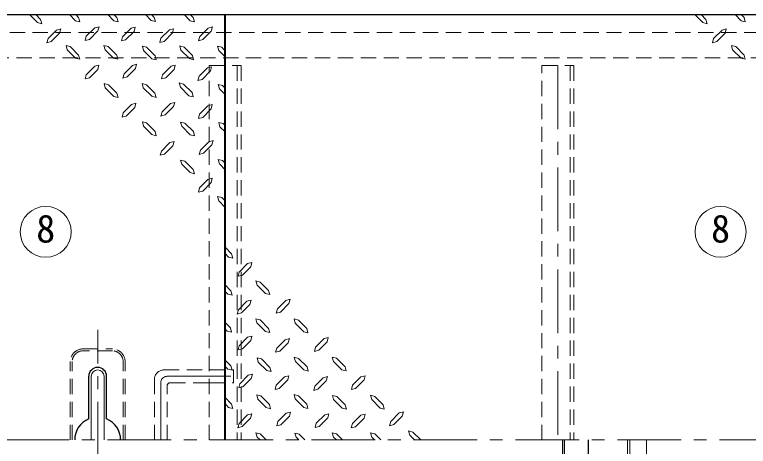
# Model space of a CAD drawing. Units: millimetres at full size, sheet at 1:10; details may follow other scales. Extents: x -2125 to 1925, y -1405 to 1405.
# Drawn here: x -774 to -198, y 790 to 1129 of the extents above; entities that cross this region are included whole.
import ezdxf
from ezdxf.enums import TextEntityAlignment as Align

# ---------------------------------------------------------------- set-up
doc = ezdxf.new("R2010")
doc.units = ezdxf.units.MM
doc.header["$LTSCALE"] = 10
doc.linetypes.add('CHAIN1', pattern=[8, 5, -1, 1, -1])
doc.linetypes.add('DASHED1', pattern=[1.8, 1.2, -0.6])
doc.layers.add('0-A', color=4, linetype='Continuous', lineweight=9)
doc.styles.add('ＭＳ ゴシック', font='')
doc.styles.get('ＭＳ ゴシック').set_extended_font_data('MS Gothic')

msp = doc.modelspace()

# ---------------------------------------------------------------- linework, layer by layer
at = {"layer": '0-A', "color": 5, "lineweight": 25}
for p, q in [((-906.78, 1129.02), (435.2, 1129.02)), ((-715.8, 811.6), (-715.8, 845.02)), ((-701.8, 811.6), (-701.8, 845.02)), ((-344.05, 499.03), (-344.05, 795.02)), ((-324.05, 795.02), (-324.05, 521.68))]:
    msp.add_line(p, q, dxfattribs=at)
at = {"layer": '0-A'}
for p, q in [((-762.4, 1129.02), (-756.06, 1122.82)), ((-757.42, 1129.02), (-753.64, 1125.24)), ((-730.86, 1129.02), (-726.13, 1124.29)), ((-700.93, 1129.02), (-696.21, 1124.29)), ((-696, 1129.02), (-693.69, 1126.71)), ((-671.36, 1129.02), (-666.91, 1124.4)), ((-666.6, 1129.02), (-664.39, 1126.81)), ((-640.98, 1129.02), (-636.25, 1124.29)), ((-636.15, 1129.02), (-633.84, 1126.71)), ((-240.4, 1129.02), (-234.06, 1122.82)), ((-235.42, 1129.02), (-231.64, 1125.24)), ((-208.86, 1129.02), (-204.13, 1124.29)), ((-692.85, 1123.35), (-696.21, 1124.29)), ((-693.69, 1126.71), (-692.85, 1123.35)), ((-663.55, 1123.56), (-666.91, 1124.4)), ((-664.39, 1126.81), (-663.55, 1123.56)), ((-632.89, 1123.35), (-636.25, 1124.29)), ((-633.84, 1126.71), (-632.89, 1123.35)), ((-747.76, 1110.22), (-741.04, 1116.94)), ((-741.04, 1116.94), (-737.79, 1117.78)), ((-737.79, 1117.78), (-738.63, 1114.42)), ((-689.28, 1111.69), (-682.66, 1118.41)), ((-659.25, 1110.43), (-652.53, 1117.15)), ((-652.53, 1117.15), (-649.27, 1117.99)), ((-649.27, 1117.99), (-650.11, 1114.63)), ((-628.69, 1111.8), (-622.08, 1118.52)), ((-622.08, 1118.52), (-618.72, 1119.36)), ((-618.72, 1119.36), (-619.66, 1116)), ((-225.76, 1110.22), (-219.04, 1116.94)), ((-219.04, 1116.94), (-215.79, 1117.78)), ((-215.79, 1117.78), (-216.63, 1114.42)), ((-745.24, 1107.81), (-738.63, 1114.42)), ((-717.73, 1112.01), (-718.57, 1108.75)), ((-715.21, 1109.59), (-708.7, 1116.21)), ((-689.28, 1111.69), (-690.22, 1108.44)), ((-686.86, 1109.28), (-680.25, 1115.89)), ((-656.73, 1108.02), (-650.11, 1114.63)), ((-628.69, 1111.8), (-629.64, 1108.54)), ((-626.28, 1109.38), (-619.66, 1116)), ((-223.24, 1107.81), (-216.63, 1114.42)), ((-747.76, 1110.22), (-748.6, 1106.97)), ((-745.24, 1107.81), (-748.6, 1106.97)), ((-715.21, 1109.59), (-718.57, 1108.75)), ((-686.86, 1109.28), (-690.22, 1108.44)), ((-659.25, 1110.43), (-660.09, 1107.18)), ((-656.73, 1108.02), (-660.09, 1107.18)), ((-626.28, 1109.38), (-629.64, 1108.54)), ((-225.76, 1110.22), (-226.6, 1106.97)), ((-223.24, 1107.81), (-226.6, 1106.97)), ((-730.33, 1103.92), (-733.59, 1104.76)), ((-732.75, 1101.4), (-733.59, 1104.76)), ((-732.75, 1101.4), (-726.13, 1094.79)), ((-730.33, 1103.92), (-723.72, 1097.2)), ((-703.03, 1101.51), (-703.87, 1104.87)), ((-700.62, 1103.92), (-703.87, 1104.87)), ((-703.03, 1101.51), (-696.42, 1094.89)), ((-700.62, 1103.92), (-693.9, 1097.31)), ((-670.38, 1103.4), (-673.74, 1104.24)), ((-672.79, 1100.88), (-673.74, 1104.24)), ((-672.79, 1100.88), (-666.28, 1094.37)), ((-670.38, 1103.4), (-663.76, 1096.78)), ((-643.5, 1101.09), (-644.44, 1104.45)), ((-641.08, 1103.5), (-644.44, 1104.45)), ((-643.5, 1101.09), (-636.88, 1094.47)), ((-641.08, 1103.5), (-634.47, 1096.89)), ((-611.47, 1103.4), (-614.83, 1104.24)), ((-613.89, 1100.88), (-614.83, 1104.24)), ((-613.89, 1100.88), (-608.8, 1095.79)), ((-611.47, 1103.4), (-608.8, 1100.34)), ((-208.33, 1103.92), (-211.59, 1104.76)), ((-210.75, 1101.4), (-211.59, 1104.76)), ((-210.75, 1101.4), (-204.13, 1094.79)), ((-208.33, 1103.92), (-201.72, 1097.2)), ((-693.06, 1094.05), (-696.42, 1094.89)), ((-693.9, 1097.31), (-693.06, 1094.05)), ((-662.92, 1093.42), (-666.28, 1094.37)), ((-663.76, 1096.78), (-662.92, 1093.42)), ((-633.52, 1093.63), (-636.88, 1094.47)), ((-634.47, 1096.89), (-633.52, 1093.63)), ((-717.73, 1081.77), (-711.12, 1088.49)), ((-711.12, 1088.49), (-707.86, 1089.33)), ((-707.86, 1089.33), (-708.7, 1085.97)), ((-688.12, 1082.5), (-681.51, 1089.12)), ((-681.51, 1089.12), (-678.25, 1090.06)), ((-678.25, 1090.06), (-679.09, 1086.7)), ((-657.88, 1081.77), (-651.27, 1088.49)), ((-651.27, 1088.49), (-647.91, 1089.33)), ((-647.91, 1089.33), (-648.85, 1085.97)), ((-622.71, 1087.23), (-619.45, 1088.17)), ((-619.45, 1088.17), (-620.29, 1084.81)), ((-715.32, 1079.35), (-708.7, 1085.97)), ((-688.12, 1082.5), (-689.07, 1079.14)), ((-685.71, 1080.09), (-679.09, 1086.7)), ((-655.36, 1079.35), (-648.85, 1085.97)), ((-629.32, 1080.61), (-622.71, 1087.23)), ((-626.91, 1078.2), (-620.29, 1084.81)), ((-717.73, 1081.77), (-718.68, 1078.51)), ((-715.32, 1079.35), (-718.68, 1078.51)), ((-685.71, 1080.09), (-689.07, 1079.14)), ((-657.88, 1081.77), (-658.72, 1078.51)), ((-655.36, 1079.35), (-658.72, 1078.51)), ((-629.32, 1080.61), (-630.27, 1077.25)), ((-626.91, 1078.2), (-630.27, 1077.25)), ((-700.41, 1073.89), (-703.66, 1074.84)), ((-702.82, 1071.48), (-703.66, 1074.84)), ((-702.82, 1071.48), (-696.21, 1064.86)), ((-700.41, 1073.89), (-693.69, 1067.28)), ((-670.59, 1074), (-673.95, 1074.94)), ((-673, 1071.58), (-673.95, 1074.94)), ((-673, 1071.58), (-666.39, 1064.97)), ((-670.59, 1074), (-663.97, 1067.38)), ((-641.5, 1074.42), (-644.76, 1075.36)), ((-643.92, 1072), (-644.76, 1075.36)), ((-643.92, 1072), (-637.3, 1065.39)), ((-641.5, 1074.42), (-634.78, 1067.8)), ((-610.84, 1073.37), (-614.2, 1074.21)), ((-613.26, 1070.85), (-614.2, 1074.21)), ((-613.26, 1070.85), (-608.8, 1066.39)), ((-610.84, 1073.37), (-608.8, 1071.32)), ((-692.85, 1064.02), (-696.21, 1064.86)), ((-693.69, 1067.28), (-692.85, 1064.02)), ((-663.03, 1064.02), (-666.39, 1064.97)), ((-663.97, 1067.38), (-663.03, 1064.02)), ((-633.94, 1064.44), (-637.3, 1065.39)), ((-634.78, 1067.8), (-633.94, 1064.44)), ((-658.3, 1052.68), (-651.69, 1059.3)), ((-686.34, 1049.43), (-679.72, 1056.04)), ((-655.89, 1050.27), (-649.27, 1056.88)), ((-628.9, 1050.79), (-622.29, 1057.51)), ((-626.38, 1048.38), (-619.87, 1054.99)), ((-622.29, 1057.51), (-618.93, 1058.35)), ((-618.93, 1058.35), (-619.87, 1054.99)), ((-688.75, 1051.84), (-689.7, 1048.48)), ((-686.34, 1049.43), (-689.7, 1048.48)), ((-658.3, 1052.68), (-659.25, 1049.32)), ((-655.89, 1050.27), (-659.25, 1049.32)), ((-628.9, 1050.79), (-629.74, 1047.54)), ((-626.38, 1048.38), (-629.74, 1047.54)), ((-672.79, 1041.55), (-673.74, 1044.91)), ((-670.38, 1043.97), (-673.74, 1044.91)), ((-670.38, 1043.97), (-663.76, 1037.35)), ((-640.45, 1043.86), (-643.71, 1044.7)), ((-642.87, 1041.34), (-643.71, 1044.7)), ((-640.45, 1043.86), (-633.73, 1037.14)), ((-612.94, 1041.03), (-613.78, 1044.39)), ((-610.42, 1043.55), (-613.78, 1044.39)), ((-610.42, 1043.55), (-608.8, 1041.92)), ((-672.79, 1041.55), (-666.28, 1034.94)), ((-663.76, 1037.35), (-662.92, 1033.99)), ((-642.87, 1041.34), (-636.25, 1034.73)), ((-633.73, 1037.14), (-632.89, 1033.89)), ((-612.94, 1041.03), (-608.8, 1036.88)), ((-662.92, 1033.99), (-666.28, 1034.94)), ((-632.89, 1033.89), (-636.25, 1034.73)), ((-658.83, 1021.92), (-652.21, 1028.53)), ((-656.41, 1019.5), (-649.8, 1026.12)), ((-628.27, 1022.55), (-621.66, 1029.27)), ((-625.75, 1020.13), (-619.24, 1026.75)), ((-621.66, 1029.27), (-618.3, 1030.11)), ((-618.3, 1030.11), (-619.24, 1026.75)), ((-658.83, 1021.92), (-659.77, 1018.56)), ((-656.41, 1019.5), (-659.77, 1018.56)), ((-628.27, 1022.55), (-629.11, 1019.29)), ((-625.75, 1020.13), (-629.11, 1019.29)), ((-640.45, 1014.04), (-643.81, 1014.88)), ((-642.87, 1011.52), (-643.81, 1014.88)), ((-640.45, 1014.04), (-633.84, 1007.43)), ((-613.36, 1011.94), (-614.31, 1015.3)), ((-610.95, 1014.46), (-614.31, 1015.3)), ((-610.95, 1014.46), (-608.8, 1012.31)), ((-642.87, 1011.52), (-636.25, 1005.01)), ((-633.84, 1007.43), (-632.89, 1004.07)), ((-613.36, 1011.94), (-608.8, 1007.19)), ((-632.89, 1004.07), (-636.25, 1005.01)), ((-628.9, 992.94), (-622.29, 999.55)), ((-626.38, 990.52), (-619.87, 997.14)), ((-622.29, 999.55), (-618.93, 1000.5)), ((-618.93, 1000.5), (-619.87, 997.14)), ((-628.9, 992.94), (-629.74, 989.58)), ((-626.38, 990.52), (-629.74, 989.58)), ((-613.89, 982.86), (-614.83, 986.22)), ((-611.47, 985.38), (-614.83, 986.22)), ((-611.47, 985.38), (-608.8, 982.7)), ((-613.89, 982.86), (-608.8, 977.56)), ((-603.7, 941.18), (-608.8, 946.47)), ((-606.12, 938.66), (-608.8, 941.34)), ((-606.12, 938.66), (-602.76, 937.82)), ((-603.7, 941.18), (-602.76, 937.82)), ((-591.21, 933.51), (-597.72, 926.9)), ((-591.21, 933.51), (-587.85, 934.46)), ((-588.69, 931.1), (-587.85, 934.46)), ((-598.66, 923.54), (-597.72, 926.9)), ((-588.69, 931.1), (-595.3, 924.48)), ((-595.3, 924.48), (-598.66, 923.54)), ((-604.23, 912.09), (-608.8, 916.84)), ((-584.7, 919.97), (-581.34, 919.02)), ((-583.75, 916.61), (-584.7, 919.97)), ((-577.14, 909.99), (-583.75, 916.61)), ((-574.72, 912.51), (-581.34, 919.02)), ((-606.64, 909.57), (-608.8, 911.73)), ((-606.64, 909.57), (-603.28, 908.73)), ((-604.23, 912.09), (-603.28, 908.73)), ((-577.14, 909.99), (-573.78, 909.15)), ((-574.72, 912.51), (-573.78, 909.15)), ((-591.84, 903.9), (-598.35, 897.29)), ((-591.84, 903.9), (-588.48, 904.74)), ((-589.32, 901.49), (-588.48, 904.74)), ((-561.18, 904.53), (-567.79, 897.92)), ((-561.18, 904.53), (-557.82, 905.48)), ((-558.76, 902.12), (-557.82, 905.48)), ((-589.32, 901.49), (-595.93, 894.77)), ((-558.76, 902.12), (-565.38, 895.5)), ((-599.29, 893.93), (-598.35, 897.29)), ((-595.93, 894.77), (-599.29, 893.93)), ((-604.65, 883.01), (-608.8, 887.16)), ((-584.7, 890.15), (-581.34, 889.31)), ((-583.86, 886.89), (-584.7, 890.15)), ((-577.14, 880.17), (-583.86, 886.89)), ((-574.72, 882.69), (-581.34, 889.31)), ((-554.67, 890.04), (-551.31, 889.1)), ((-553.83, 886.68), (-554.67, 890.04)), ((-547.21, 880.07), (-553.83, 886.68)), ((-544.8, 882.48), (-551.31, 889.1)), ((-607.17, 880.49), (-608.8, 882.12)), ((-604.65, 883.01), (-603.81, 879.65)), ((-574.72, 882.69), (-573.88, 879.33)), ((-544.8, 882.48), (-543.85, 879.12)), ((-607.17, 880.49), (-603.81, 879.65)), ((-591.21, 875.66), (-597.72, 869.04)), ((-591.21, 875.66), (-587.85, 876.5)), ((-588.69, 873.24), (-587.85, 876.5)), ((-577.14, 880.17), (-573.88, 879.33)), ((-547.21, 880.07), (-543.85, 879.12)), ((-531.25, 874.61), (-527.89, 875.55)), ((-528.84, 872.19), (-527.89, 875.55)), ((-598.66, 865.68), (-597.72, 869.04)), ((-588.69, 873.24), (-595.3, 866.52)), ((-561.7, 873.77), (-568.32, 867.15)), ((-559.29, 871.35), (-565.9, 864.74)), ((-561.7, 873.77), (-558.34, 874.71)), ((-559.29, 871.35), (-558.34, 874.71)), ((-531.25, 874.61), (-537.87, 867.99)), ((-595.3, 866.52), (-598.66, 865.68)), ((-604.33, 853.19), (-608.8, 857.65)), ((-583.65, 859.59), (-580.29, 858.65)), ((-582.81, 856.23), (-583.65, 859.59)), ((-573.67, 852.03), (-580.29, 858.65)), ((-554.56, 860.01), (-551.2, 859.07)), ((-553.62, 856.65), (-554.56, 860.01)), ((-544.59, 852.45), (-551.2, 859.07)), ((-524.74, 860.01), (-521.38, 859.17)), ((-523.9, 856.76), (-524.74, 860.01)), ((-514.77, 852.56), (-521.38, 859.17)), ((-606.75, 850.67), (-608.8, 852.72)), ((-604.33, 853.19), (-603.39, 849.83)), ((-576.09, 849.62), (-582.81, 856.23)), ((-573.67, 852.03), (-572.83, 848.67)), ((-547, 850.04), (-553.62, 856.65)), ((-544.59, 852.45), (-543.64, 849.09)), ((-517.18, 850.14), (-523.9, 856.76)), ((-514.77, 852.56), (-513.93, 849.2)), ((-606.75, 850.67), (-603.39, 849.83)), ((-590.68, 845.84), (-587.32, 846.78)), ((-588.27, 843.42), (-587.32, 846.78)), ((-576.09, 849.62), (-572.83, 848.67)), ((-547, 850.04), (-543.64, 849.09)), ((-517.18, 850.14), (-513.93, 849.2)), ((-590.68, 845.84), (-597.3, 839.22)), ((-588.27, 843.42), (-594.88, 836.81)), ((-562.23, 844.68), (-568.74, 838.07)), ((-559.71, 842.27), (-566.32, 835.55)), ((-562.23, 844.68), (-558.87, 845.52)), ((-559.71, 842.27), (-558.87, 845.52)), ((-531.88, 843.95), (-538.5, 837.33)), ((-529.47, 841.53), (-536.08, 834.92)), ((-531.88, 843.95), (-528.52, 844.89)), ((-529.47, 841.53), (-528.52, 844.89)), ((-502.27, 844.68), (-508.89, 838.07)), ((-499.86, 842.27), (-506.47, 835.55)), ((-502.27, 844.68), (-498.91, 845.52)), ((-499.86, 842.27), (-498.91, 845.52)), ((-598.14, 835.86), (-597.3, 839.22)), ((-594.88, 836.81), (-598.14, 835.86)), ((-569.68, 834.71), (-568.74, 838.07)), ((-566.32, 835.55), (-569.68, 834.71)), ((-539.34, 833.97), (-538.5, 837.33)), ((-536.08, 834.92), (-539.34, 833.97)), ((-509.73, 834.71), (-508.89, 838.07)), ((-506.47, 835.55), (-509.73, 834.71)), ((-584.07, 830.4), (-580.71, 829.56)), ((-583.12, 827.15), (-584.07, 830.4)), ((-574.09, 822.95), (-580.71, 829.56)), ((-554.67, 830.61), (-551.31, 829.67)), ((-553.83, 827.25), (-554.67, 830.61)), ((-544.8, 823.16), (-551.31, 829.67)), ((-524.53, 829.98), (-521.17, 829.14)), ((-523.69, 826.73), (-524.53, 829.98)), ((-514.56, 822.53), (-521.17, 829.14)), ((-484.84, 822.63), (-491.46, 829.25)), ((-603.7, 823.16), (-608.8, 828.25)), ((-606.12, 820.64), (-608.8, 823.7)), ((-603.7, 823.16), (-602.76, 819.8)), ((-576.51, 820.53), (-583.12, 827.15)), ((-547.21, 820.64), (-553.83, 827.25)), ((-544.8, 823.16), (-543.85, 819.8)), ((-516.97, 820.11), (-523.69, 826.73)), ((-487.26, 820.11), (-493.87, 826.83)), ((-606.12, 820.64), (-602.76, 819.8)), ((-576.51, 820.53), (-573.15, 819.59)), ((-574.09, 822.95), (-573.15, 819.59)), ((-547.21, 820.64), (-543.85, 819.8)), ((-516.97, 820.11), (-513.72, 819.17)), ((-514.56, 822.53), (-513.72, 819.17)), ((-487.26, 820.11), (-484, 819.27)), ((-484.84, 822.63), (-484, 819.27)), ((-591.31, 814.65), (-597.93, 808.04)), ((-588.9, 812.24), (-595.51, 805.52)), ((-591.31, 814.65), (-587.95, 815.49)), ((-588.9, 812.24), (-587.95, 815.49)), ((-560.86, 816.02), (-567.48, 809.4)), ((-558.34, 813.6), (-565.06, 806.88)), ((-560.86, 816.02), (-557.5, 816.86)), ((-558.34, 813.6), (-557.5, 816.86)), ((-530.73, 814.76), (-537.34, 808.14)), ((-528.31, 812.34), (-534.93, 805.62)), ((-530.73, 814.76), (-527.37, 815.6)), ((-528.31, 812.34), (-527.37, 815.6)), ((-502.38, 814.44), (-508.89, 807.83)), ((-502.38, 814.44), (-499.02, 815.28)), ((-499.86, 812.03), (-499.02, 815.28)), ((-472.35, 816.23), (-478.96, 809.61)), ((-469.83, 813.81), (-476.55, 807.09)), ((-472.35, 816.23), (-468.99, 817.07)), ((-469.83, 813.81), (-468.99, 817.07)), ((-598.87, 804.68), (-597.93, 808.04)), ((-568.32, 806.04), (-567.48, 809.4)), ((-565.06, 806.88), (-568.32, 806.04)), ((-479.8, 806.25), (-478.96, 809.61)), ((-476.55, 807.09), (-479.8, 806.25)), ((-595.51, 805.52), (-598.87, 804.68)), ((-584.7, 800.69), (-581.34, 799.74)), ((-583.75, 797.33), (-584.7, 800.69)), ((-554.04, 800.48), (-550.68, 799.64)), ((-553.2, 797.22), (-554.04, 800.48)), ((-524.74, 800.69), (-521.38, 799.74)), ((-523.9, 797.33), (-524.74, 800.69)), ((-455.19, 795.02), (-461.53, 801.21)), ((-581.44, 795.02), (-583.75, 797.33)), ((-576.61, 795.02), (-581.34, 799.74)), ((-550.99, 795.02), (-553.2, 797.22)), ((-546.24, 795.02), (-550.68, 799.64)), ((-521.59, 795.02), (-523.9, 797.33)), ((-516.66, 795.02), (-521.38, 799.74)), ((-486.73, 795.02), (-491.46, 799.74)), ((-460.17, 795.02), (-463.95, 798.8)), ((-278.3, 512.16), (-278.3, 795.02))]:
    msp.add_line(p, q, dxfattribs=at)
at = {"layer": '0-A', "color": 1, "lineweight": 40}
msp.add_line((-608.8, 795.02), (-608.8, 1129.02), dxfattribs=at)
at = {"layer": '0-A', "linetype": 'DASHED1'}
for p, q in [((422.2, 1115.02), (-903.2, 1115.02)), ((-898.46, 1095.02), (402.2, 1095.02)), ((-599.3, 1089.02), (-599.3, 795.02)), ((-338.3, 1089.02), (-338.3, 795.02)), ((-621.3, 850.02), (-602.3, 850.02)), ((-602.3, 840.02), (-602.3, 850.02)), ((-621.3, 840.02), (-602.3, 840.02))]:
    msp.add_line(p, q, dxfattribs=at)
at = {"layer": '0-A', "color": 7, "linetype": 'DASHED1', "lineweight": 18}
for p, q in [((-621.3, 1089.02), (-596.3, 1089.02)), ((-621.3, 795.02), (-621.3, 1089.02)), ((-596.3, 1089.02), (-596.3, 795.02)), ((-360.3, 1089.02), (-335.3, 1089.02)), ((-360.3, 795.02), (-360.3, 1089.02)), ((-335.3, 1089.02), (-335.3, 795.02)), ((-720.3, 866.52), (-697.3, 866.52)), ((-697.3, 865.02), (-720.3, 865.02)), ((-730.3, 795.02), (-730.3, 856.52)), ((-728.8, 795.02), (-728.8, 856.52)), ((-688.8, 795.02), (-688.8, 856.52)), ((-687.3, 795.02), (-687.3, 856.52)), ((-656.8, 850.02), (-621.3, 850.02)), ((-664.3, 795.02), (-664.3, 842.52)), ((-654.3, 795.02), (-654.3, 837.52)), ((-651.8, 840.02), (-621.3, 840.02)), ((-342.55, 795.02), (-342.55, 499.03))]:
    msp.add_line(p, q, dxfattribs=at)
at = {"layer": '0-A', "linetype": 'CHAIN1'}
for p, q in [((-347.8, 1089.02), (-347.8, 795.02)), ((-708.8, 695.02), (-708.8, 881.52)), ((-654.3, 845.02), (-602.3, 845.02)), ((-659.3, 795.02), (-659.3, 840.02)), ((-1261.13, 795.02), (817.2, 795.02))]:
    msp.add_line(p, q, dxfattribs=at)
at = {"layer": '0-A', "color": 7, "lineweight": 18}
for p, q in [((-713.8, 795.02), (-713.8, 845.02)), ((-703.8, 795.02), (-703.8, 845.02)), ((-293.3, 495.02), (-293.3, 795.02)), ((-291.3, 795.02), (-291.3, 495.02))]:
    msp.add_line(p, q, dxfattribs=at)
at = {"layer": '0-A'}
for points in [[(-726.03, 1129.02), (-723.72, 1126.71), (-722.77, 1123.45), (-726.13, 1124.29)], [(-204.03, 1129.02), (-201.72, 1126.71), (-200.77, 1123.45), (-204.13, 1124.29)], [(-753.64, 1125.24), (-752.7, 1121.88), (-756.06, 1122.82)], [(-231.64, 1125.24), (-230.7, 1121.88), (-234.06, 1122.82)], [(-717.73, 1112.01), (-711.12, 1118.73), (-707.76, 1119.57), (-708.7, 1116.21)], [(-682.66, 1118.41), (-679.41, 1119.25), (-680.25, 1115.89)], [(-723.72, 1097.2), (-722.77, 1093.95), (-726.13, 1094.79)], [(-201.72, 1097.2), (-200.77, 1093.95), (-204.13, 1094.79)], [(-688.75, 1051.84), (-682.14, 1058.46), (-678.88, 1059.4), (-679.72, 1056.04)], [(-651.69, 1059.3), (-648.33, 1060.14), (-649.27, 1056.88)], [(-652.21, 1028.53), (-648.85, 1029.37), (-649.8, 1026.12)], [(-565.38, 895.5), (-568.74, 894.66), (-567.79, 897.92)], [(-528.84, 872.19), (-535.45, 865.58), (-538.71, 864.63), (-537.87, 867.99)], [(-565.9, 864.74), (-569.26, 863.9), (-568.32, 867.15)], [(-493.87, 826.83), (-494.82, 830.09), (-491.46, 829.25)], [(-499.86, 812.03), (-506.47, 805.31), (-509.83, 804.47), (-508.89, 807.83)], [(-534.93, 805.62), (-538.18, 804.78), (-537.34, 808.14)], [(-491.56, 795.02), (-493.87, 797.33), (-494.82, 800.58), (-491.46, 799.74)], [(-463.95, 798.8), (-464.89, 802.16), (-461.53, 801.21)]]:
    msp.add_lwpolyline(points, dxfattribs=at)
at = {"layer": '0-A', "color": 7, "lineweight": 18}
for centre in [(-749.52, 958.45), (-220.16, 958.45)]:
    msp.add_circle(centre, 20, dxfattribs=at)
at = {"layer": '0-A', "color": 7, "linetype": 'DASHED1', "lineweight": 18}
for centre, radius, start, end in [((-720.3, 856.52), 10, 90, 180), ((-720.3, 856.52), 8.5, 90, 180), ((-697.3, 856.52), 10, 0, 90), ((-697.3, 856.52), 8.5, 0, 90), ((-656.8, 842.52), 7.5, 90, 180), ((-651.8, 837.52), 2.5, 90, 180)]:
    msp.add_arc(centre, radius, start, end, dxfattribs=at)
at = {"layer": '0-A', "color": 5, "lineweight": 25}
for centre, radius, start, end in [((-708.8, 845.02), 7, 0, 180), ((-708.8, 795.02), 18, 112.88538, 180), ((-708.8, 795.02), 18, 0, 67.11462)]:
    msp.add_arc(centre, radius, start, end, dxfattribs=at)
at = {"layer": '0-A', "color": 7, "lineweight": 18}
msp.add_arc((-708.8, 845.02), 5, 0, 180, dxfattribs=at)
at = {"layer": '0-A', "linetype": 'CHAIN1'}
msp.add_arc((-654.3, 840.02), 5, 90, 180, dxfattribs=at)

# ---------------------------------------------------------------- texts
at = {"layer": '0-A', "color": 7, "style": 'ＭＳ ゴシック'}
for p in [(-757.02, 943.45), (-227.66, 943.45)]:
    msp.add_text('8', height=21.99, dxfattribs=at).set_placement(p, align=Align.BOTTOM_LEFT)

doc.saveas('drawing.dxf')
